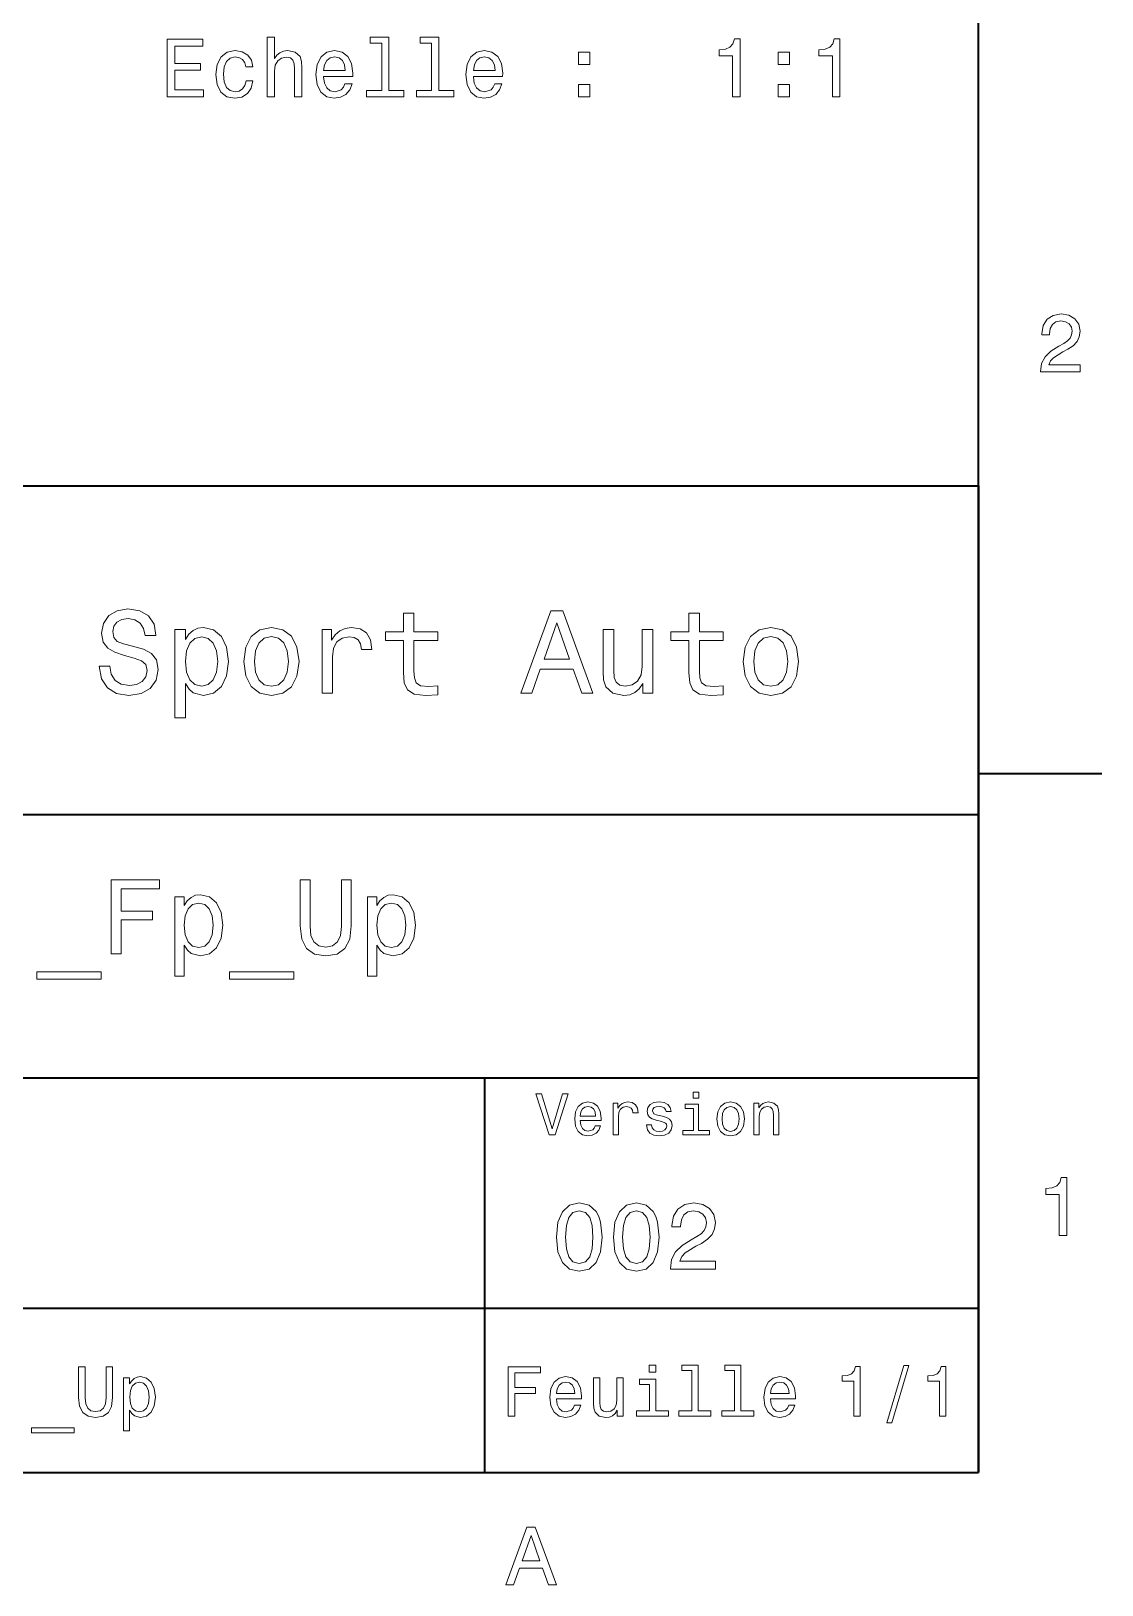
# Model space of a CAD drawing. Extents: x 0 to 297, y 0 to 210.
# Drawn here: x 229.4 to 294.5, y 3.2 to 97.6 of the extents above; entities that cross this region are included whole.
import ezdxf

# ---------------------------------------------------------------- set-up
doc = ezdxf.new("R2010")
doc.units = 0

msp = doc.modelspace()

# ---------------------------------------------------------------- linework, layer by layer
at = {"color": 7, "lineweight": 35}
for p, q in [((287, 10), (287, 200)), ((97, 70), (287, 70)), ((287, 70), (287, 10)), ((162, 50), (287, 50)), ((162, 34), (287, 34)), ((257, 10), (257, 34)), ((162, 20), (287, 20)), ((10, 10), (287, 10)), ((97, 10), (287, 10))]:
    msp.add_line(p, q, dxfattribs=at)
at = {"color": 7, "lineweight": 35, "ltscale": 0.1875}
msp.add_line((287, 52.5), (294.5, 52.5), dxfattribs=at)
at = {"color": 7, "lineweight": 13}
for points in [[(237.679153, 93.652512), (239.898163, 93.652512), (239.898163, 94.076141), (238.143127, 94.076141), (238.143127, 95.261299), (239.706528, 95.261299), (239.706528, 95.679886), (238.143127, 95.679886), (238.143127, 96.728882), (239.857819, 96.728882), (239.857819, 97.152512), (237.679153, 97.152512)], [(242.455078, 95.463028), (242.893845, 95.463028), (242.80307, 95.866486), (242.586212, 96.184212), (242.248306, 96.380898), (241.809555, 96.456543), (241.325409, 96.355682), (240.957245, 96.073257), (240.725266, 95.614326), (240.644562, 94.999054), (240.720215, 94.388824), (240.947159, 93.934929), (241.305237, 93.652512), (241.794418, 93.556694), (242.228134, 93.632339), (242.56604, 93.844154), (242.798019, 94.17701), (242.898895, 94.620811), (242.475266, 94.620811), (242.399612, 94.338394), (242.258392, 94.126572), (242.056671, 93.995453), (241.809555, 93.955109), (241.501923, 94.020668), (241.280014, 94.222397), (241.143845, 94.550209), (241.09845, 95.014183), (241.143845, 95.468071), (241.285049, 95.795883), (241.512009, 95.997612), (241.809555, 96.068214), (242.071793, 96.022827), (242.268494, 95.906837), (242.399612, 95.715195)], [(243.766327, 93.652512), (244.210129, 93.652512), (244.210129, 95.215912), (244.255524, 95.573982), (244.401764, 95.836227), (244.628723, 95.997612), (244.931305, 96.058128), (245.173386, 96.007698), (245.324677, 95.871529), (245.40033, 95.644585), (245.425552, 95.341995), (245.425552, 93.652512), (245.869354, 93.652512), (245.869354, 95.43277), (245.849182, 95.79084), (245.758392, 96.088394), (245.460846, 96.360725), (244.996872, 96.456543), (244.744705, 96.421242), (244.527847, 96.325424), (244.346298, 96.174126), (244.210129, 95.967354), (244.210129, 97.273552), (243.766327, 97.273552)], [(247.190674, 94.878014), (248.965897, 94.878014), (248.970932, 95.084785), (248.890244, 95.664757), (248.668335, 96.09848), (248.315323, 96.360725), (247.846298, 96.456543), (247.38736, 96.355682), (247.034332, 96.073257), (246.807388, 95.614326), (246.7267, 95.00914), (246.802353, 94.388824), (247.029297, 93.934929), (247.377274, 93.652512), (247.831161, 93.556694), (248.224533, 93.622253), (248.547302, 93.793724), (248.784332, 94.066055), (248.920502, 94.429169), (248.48175, 94.429169), (248.390961, 94.22744), (248.259842, 94.076141), (247.886642, 93.955109), (247.599182, 94.010582), (247.382324, 94.187096), (247.241104, 94.474556), (247.190674, 94.862885)], [(250.720932, 96.900352), (250.720932, 94.025711), (249.808105, 94.025711), (249.808105, 93.652512), (252.072525, 93.652512), (252.072525, 94.025711), (251.164734, 94.025711), (251.164734, 97.273552), (250.024963, 97.273552), (250.024963, 96.900352)], [(253.756958, 96.900352), (253.756958, 94.025711), (252.844131, 94.025711), (252.844131, 93.652512), (255.108551, 93.652512), (255.108551, 94.025711), (254.20076, 94.025711), (254.20076, 97.273552), (253.060989, 97.273552), (253.060989, 96.900352)], [(256.298737, 94.878014), (258.073975, 94.878014), (258.07901, 95.084785), (257.998322, 95.664757), (257.776398, 96.09848), (257.423401, 96.360725), (256.954376, 96.456543), (256.495422, 96.355682), (256.142395, 96.073257), (255.915466, 95.614326), (255.834763, 95.00914), (255.910416, 94.388824), (256.13736, 93.934929), (256.485352, 93.652512), (256.93924, 93.556694), (257.332611, 93.622253), (257.655365, 93.793724), (257.892395, 94.066055), (258.028564, 94.429169), (257.589813, 94.429169), (257.499023, 94.22744), (257.36792, 94.076141), (256.99472, 93.955109), (256.707245, 94.010582), (256.490387, 94.187096), (256.349182, 94.474556), (256.298737, 94.862885)], [(272.043701, 93.652512), (272.502625, 93.652512), (272.502625, 97.177727), (272.159698, 97.177727), (272.068909, 96.870094), (271.88736, 96.663315), (271.609985, 96.542282), (271.226685, 96.501938), (271.226685, 96.143867), (272.043701, 96.143867)], [(278.115753, 93.652512), (278.574677, 93.652512), (278.574677, 97.177727), (278.23175, 97.177727), (278.140961, 96.870094), (277.959412, 96.663315), (277.682037, 96.542282), (277.298737, 96.501938), (277.298737, 96.143867), (278.115753, 96.143867)], [(247.190674, 95.251213), (247.246155, 95.599197), (247.382324, 95.8564), (247.589096, 96.012741), (247.86142, 96.068214), (248.128723, 96.012741), (248.335495, 95.8564), (248.461563, 95.599197), (248.506958, 95.251213)], [(256.298737, 95.251213), (256.354218, 95.599197), (256.490387, 95.8564), (256.697174, 96.012741), (256.969482, 96.068214), (257.236786, 96.012741), (257.443542, 95.8564), (257.569641, 95.599197), (257.615021, 95.251213)], [(262.678436, 95.609283), (263.37439, 95.609283), (263.37439, 96.360725), (262.678436, 96.360725)], [(274.82251, 95.609283), (275.518494, 95.609283), (275.518494, 96.360725), (274.82251, 96.360725)], [(262.678436, 93.652512), (263.37439, 93.652512), (263.37439, 94.403954), (262.678436, 94.403954)], [(274.82251, 93.652512), (275.518494, 93.652512), (275.518494, 94.403954), (274.82251, 94.403954)], [(290.76947, 76.916786), (293.175079, 76.916786), (293.175079, 77.350502), (291.273773, 77.350502), (291.3797, 77.587532), (291.561249, 77.784218), (292.121033, 78.142288), (292.418579, 78.293587), (292.751434, 78.510445), (292.988464, 78.762604), (293.124634, 79.060158), (293.175079, 79.398056), (293.089355, 79.821686), (292.852325, 80.154541), (292.489197, 80.366356), (292.020172, 80.442001), (291.536041, 80.35627), (291.167877, 80.119232), (290.930847, 79.740997), (290.850159, 79.241714), (290.850159, 79.171112), (291.309082, 79.171112), (291.309082, 79.211456), (291.354462, 79.554398), (291.490631, 79.806557), (291.707489, 79.967941), (291.994965, 80.023415), (292.287476, 79.972984), (292.504333, 79.846901), (292.645538, 79.650215), (292.695984, 79.403099), (292.660675, 79.171112), (292.56485, 78.974426), (292.403473, 78.802956), (292.181549, 78.651657), (291.884003, 78.490273), (291.389771, 78.177589), (291.041779, 77.844742), (290.835022, 77.441284), (290.76947, 76.931915)], [(234.20462, 59.030979), (233.548996, 59.030979), (233.693085, 58.267288), (234.053314, 57.70533), (234.608078, 57.366714), (235.357361, 57.244236), (236.099426, 57.359509), (236.654175, 57.67651), (237.007202, 58.17363), (237.136902, 58.82925), (237.028824, 59.420029), (236.726227, 59.801872), (236.236313, 60.054031), (235.580704, 60.241352), (235.018738, 60.378242), (234.651306, 60.536743), (234.442368, 60.767288), (234.377533, 61.127522), (234.442368, 61.451729), (234.629684, 61.696686), (234.917877, 61.862389), (235.314133, 61.920029), (235.71759, 61.84798), (236.034592, 61.653458), (236.24353, 61.32925), (236.344391, 60.889767), (237, 60.889767), (237, 60.904179), (236.884735, 61.581409), (236.546112, 62.085732), (236.01297, 62.402737), (235.292511, 62.510807), (234.644104, 62.402737), (234.139771, 62.100143), (233.815567, 61.631844), (233.700287, 61.026657), (233.793961, 60.486309), (234.067734, 60.118874), (234.5, 59.873917), (235.09079, 59.6866), (235.674362, 59.520893), (236.113831, 59.362389), (236.380402, 59.131844), (236.47406, 58.757202), (236.387619, 58.375359), (236.164276, 58.087173), (235.825653, 57.907059), (235.386169, 57.849422), (234.896255, 57.928673), (234.521622, 58.159222), (234.283875, 58.533859)], [(259.175781, 57.381123), (259.838623, 57.381123), (260.364563, 58.850864), (262.360229, 58.850864), (262.886169, 57.381123), (263.563416, 57.381123), (261.733429, 62.388329), (260.998566, 62.388329)], [(252.05043, 60.579971), (252.05043, 58.64193), (252.093658, 58.015129), (252.29538, 57.582851), (252.698853, 57.330688), (253.383286, 57.244236), (254.132568, 57.280258), (254.132568, 57.827808), (253.585022, 57.78458), (253.087891, 57.842216), (252.82132, 58.022331), (252.706055, 58.324928), (252.684448, 58.75), (252.684448, 60.579971), (254.132568, 60.579971), (254.132568, 61.120316), (252.684448, 61.120316), (252.684448, 62.251438), (252.05043, 62.251438), (252.05043, 61.120316), (250.955322, 61.120316), (250.955322, 60.579971)], [(260.595093, 59.463257), (261.365997, 61.667866), (262.136902, 59.463257)], [(269.399109, 60.579971), (269.399109, 58.64193), (269.442352, 58.015129), (269.644073, 57.582851), (270.047546, 57.330688), (270.731995, 57.244236), (271.481262, 57.280258), (271.481262, 57.827808), (270.933716, 57.78458), (270.436584, 57.842216), (270.170013, 58.022331), (270.054749, 58.324928), (270.033142, 58.75), (270.033142, 60.579971), (271.481262, 60.579971), (271.481262, 61.120316), (270.033142, 61.120316), (270.033142, 62.251438), (269.399109, 62.251438), (269.399109, 61.120316), (268.304016, 61.120316), (268.304016, 60.579971)], [(238.786743, 60.652016), (238.786743, 61.25), (238.15274, 61.25), (238.15274, 55.882565), (238.786743, 55.882565), (238.786743, 57.971901), (239.010101, 57.633286), (239.262253, 57.409943), (239.896271, 57.244236), (240.50145, 57.381123), (240.976959, 57.791786), (241.286743, 58.440201), (241.402023, 59.319164), (241.286743, 60.190922), (240.976959, 60.839336), (240.50145, 61.242794), (239.896271, 61.386887), (239.550446, 61.343658), (239.255051, 61.206772), (239.002899, 60.976223)], [(239.788193, 57.8134), (239.363129, 57.907059), (239.053314, 58.195244), (238.858795, 58.663544), (238.793945, 59.319164), (238.858795, 59.967579), (239.053314, 60.435879), (239.363129, 60.716858), (239.788193, 60.817722), (240.177246, 60.716858), (240.48703, 60.428673), (240.681564, 59.960373), (240.753601, 59.319164), (240.681564, 58.67075), (240.48703, 58.195244), (240.177246, 57.907059)], [(242.338623, 59.311958), (242.453888, 58.432995), (242.785309, 57.78458), (243.311249, 57.381123), (244.017303, 57.244236), (244.716141, 57.381123), (245.242081, 57.777374), (245.573486, 58.425793), (245.695969, 59.311958), (245.573486, 60.190922), (245.242081, 60.846542), (244.716141, 61.242794), (244.017303, 61.386887), (243.311249, 61.242794), (242.785309, 60.839336), (242.453888, 60.190922)], [(242.98703, 59.319164), (243.05188, 59.967579), (243.253601, 60.435879), (243.57782, 60.72406), (244.017303, 60.824928), (244.449585, 60.72406), (244.773773, 60.443081), (244.97551, 59.967579), (245.047546, 59.319164), (244.97551, 58.663544), (244.773773, 58.188038), (244.449585, 57.899853), (244.017303, 57.806194), (243.57782, 57.899853), (243.253601, 58.188038), (243.05188, 58.663544)], [(247.100861, 57.381123), (247.734863, 57.381123), (247.734863, 59.592937), (247.799713, 60.12608), (247.994232, 60.507923), (248.311249, 60.738472), (248.736313, 60.817722), (249.053314, 60.767288), (249.291077, 60.623199), (249.435165, 60.378242), (249.485596, 60.046829), (250.126801, 60.046829), (250.040344, 60.630402), (249.802597, 61.048271), (249.406342, 61.30043), (248.865997, 61.386887), (248.498566, 61.32925), (248.181549, 61.185158), (247.900574, 60.940201), (247.677246, 60.608788), (247.677246, 61.25), (247.100861, 61.25)], [(267.194519, 61.25), (266.560516, 61.25), (266.560516, 59.016571), (266.488464, 58.497837), (266.279541, 58.123196), (265.955322, 57.892651), (265.530243, 57.820602), (265.19165, 57.878242), (264.975494, 58.051151), (264.853027, 58.346542), (264.824219, 58.764408), (264.824219, 61.25), (264.190186, 61.25), (264.190186, 58.706772), (264.211792, 58.195244), (264.348694, 57.770172), (264.766571, 57.381123), (265.436584, 57.244236), (265.796814, 57.294666), (266.106628, 57.424351), (266.373199, 57.647694), (266.589325, 57.971901), (266.589325, 57.381123), (267.194519, 57.381123)], [(272.698853, 59.311958), (272.814117, 58.432995), (273.145508, 57.78458), (273.671448, 57.381123), (274.377502, 57.244236), (275.076355, 57.381123), (275.602295, 57.777374), (275.933716, 58.425793), (276.056183, 59.311958), (275.933716, 60.190922), (275.602295, 60.846542), (275.076355, 61.242794), (274.377502, 61.386887), (273.671448, 61.242794), (273.145508, 60.839336), (272.814117, 60.190922)], [(273.34726, 59.319164), (273.412109, 59.967579), (273.613831, 60.435879), (273.938019, 60.72406), (274.377502, 60.824928), (274.809784, 60.72406), (275.134003, 60.443081), (275.335724, 59.967579), (275.407776, 59.319164), (275.335724, 58.663544), (275.134003, 58.188038), (274.809784, 57.899853), (274.377502, 57.806194), (273.938019, 57.899853), (273.613831, 58.188038), (273.412109, 58.663544)], [(234.284576, 41.530258), (234.887604, 41.530258), (234.887604, 43.598701), (236.780975, 43.598701), (236.780975, 44.136887), (234.887604, 44.136887), (234.887604, 45.485588), (237.215408, 45.485588), (237.215408, 46.030258), (234.284576, 46.030258)], [(245.77449, 43.242073), (245.865265, 42.431557), (246.150574, 41.854465), (246.630402, 41.523773), (247.324203, 41.407059), (248.01152, 41.523773), (248.491348, 41.854465), (248.776642, 42.425072), (248.873917, 43.242073), (248.873917, 46.030258), (248.270889, 46.030258), (248.270889, 43.209652), (248.212524, 42.658501), (248.03746, 42.262966), (247.739182, 42.029537), (247.324203, 41.951729), (246.89624, 42.029537), (246.597977, 42.262966), (246.422913, 42.652016), (246.371033, 43.209652), (246.371033, 46.030258), (245.77449, 46.030258)], [(238.713257, 44.474064), (238.713257, 45.012245), (238.142639, 45.012245), (238.142639, 40.181557), (238.713257, 40.181557), (238.713257, 42.061958), (238.914261, 41.757202), (239.141205, 41.556194), (239.711807, 41.407059), (240.25647, 41.530258), (240.684433, 41.899857), (240.963257, 42.483429), (241.067001, 43.274494), (240.963257, 44.059078), (240.684433, 44.642651), (240.25647, 45.005764), (239.711807, 45.135445), (239.400574, 45.096542), (239.13472, 44.973343), (238.907776, 44.76585)], [(239.614548, 41.919308), (239.231979, 42.003601), (238.953156, 42.262966), (238.778091, 42.684437), (238.719727, 43.274494), (238.778091, 43.858067), (238.953156, 44.279537), (239.231979, 44.532421), (239.614548, 44.623199), (239.964691, 44.532421), (240.243515, 44.273052), (240.418579, 43.851585), (240.483429, 43.274494), (240.418579, 42.690922), (240.243515, 42.262966), (239.964691, 42.003601)], [(250.423615, 44.474064), (250.423615, 45.012245), (249.853027, 45.012245), (249.853027, 40.181557), (250.423615, 40.181557), (250.423615, 42.061958), (250.624634, 41.757202), (250.851578, 41.556194), (251.42218, 41.407059), (251.966858, 41.530258), (252.394806, 41.899857), (252.673615, 42.483429), (252.777374, 43.274494), (252.673615, 44.059078), (252.394806, 44.642651), (251.966858, 45.005764), (251.42218, 45.135445), (251.110947, 45.096542), (250.845093, 44.973343), (250.618149, 44.76585)], [(251.324921, 41.919308), (250.942352, 42.003601), (250.663544, 42.262966), (250.488464, 42.684437), (250.430115, 43.274494), (250.488464, 43.858067), (250.663544, 44.279537), (250.942352, 44.532421), (251.324921, 44.623199), (251.675064, 44.532421), (251.953888, 44.273052), (252.128952, 43.851585), (252.193787, 43.274494), (252.128952, 42.690922), (251.953888, 42.262966), (251.675064, 42.003601)], [(229.758636, 40.453888), (229.758636, 40), (233.662094, 40), (233.662094, 40.453888)], [(241.469009, 40.453888), (241.469009, 40), (245.372467, 40), (245.372467, 40.453888)], [(269.992798, 33.117435), (269.657776, 33.117435), (269.657776, 32.757202), (269.992798, 32.757202)], [(261.71109, 33.03458), (261.08429, 30.905619), (260.439484, 33.03458), (260.09726, 33.03458), (260.904175, 30.530979), (261.264404, 30.530979), (262.053314, 33.03458)], [(262.784576, 31.40634), (264.052582, 31.40634), (264.056183, 31.554033), (263.998566, 31.9683), (263.840057, 32.278099), (263.587891, 32.465416), (263.252869, 32.533859), (262.925079, 32.461815), (262.672913, 32.260086), (262.510803, 31.932276), (262.453156, 31.5), (262.507202, 31.056915), (262.669312, 30.732708), (262.917877, 30.530979), (263.242065, 30.462536), (263.523041, 30.509365), (263.753601, 30.631844), (263.922913, 30.826368), (264.020172, 31.085733), (263.706787, 31.085733), (263.641937, 30.941643), (263.548279, 30.833572), (263.281708, 30.747118), (263.076355, 30.786743), (262.921478, 30.912823), (262.820618, 31.118155), (262.784576, 31.395533)], [(262.784576, 31.672911), (262.824219, 31.921469), (262.921478, 32.105186), (263.069153, 32.216858), (263.263702, 32.256485), (263.45462, 32.216858), (263.602295, 32.105186), (263.692352, 31.921469), (263.724792, 31.672911)], [(264.794678, 30.530979), (265.111664, 30.530979), (265.111664, 31.636887), (265.144104, 31.903458), (265.241364, 32.094379), (265.399841, 32.209652), (265.612396, 32.249279), (265.770905, 32.224064), (265.889771, 32.152016), (265.961823, 32.029537), (265.98703, 31.863832), (266.307648, 31.863832), (266.264404, 32.155621), (266.145538, 32.364552), (265.947418, 32.490635), (265.677246, 32.533859), (265.49353, 32.505043), (265.335022, 32.432995), (265.194519, 32.310516), (265.082855, 32.144814), (265.082855, 32.465416), (264.794678, 32.465416)], [(267.791779, 31.658501), (267.485596, 31.730547), (267.258636, 31.8134), (267.182983, 31.982708), (267.20462, 32.101585), (267.280273, 32.188038), (267.40274, 32.242073), (267.579254, 32.263687), (267.748566, 32.242073), (267.881836, 32.177231), (267.968292, 32.079971), (268.004333, 31.950287), (268.314117, 31.950287), (268.314117, 31.957493), (268.260101, 32.191643), (268.112396, 32.375359), (267.881836, 32.490635), (267.579254, 32.533859), (267.273041, 32.490635), (267.049713, 32.371758), (266.90921, 32.195244), (266.865997, 31.971901), (266.898407, 31.755764), (266.999268, 31.604465), (267.164978, 31.496397), (267.406342, 31.420748), (267.759369, 31.334293), (267.975494, 31.244236), (268.033142, 31.17219), (268.054749, 31.064121), (268.022339, 30.930836), (267.935883, 30.829971), (267.79538, 30.765129), (267.608063, 30.743515), (267.409943, 30.765129), (267.265839, 30.840778), (267.168579, 30.963255), (267.128967, 31.132565), (266.822754, 31.132565), (266.873199, 30.844379), (267.020905, 30.635447), (267.255035, 30.509365), (267.579254, 30.462536), (267.917877, 30.509365), (268.166412, 30.635447), (268.317719, 30.837175), (268.371765, 31.100143), (268.332123, 31.327089), (268.220459, 31.481987), (268.036743, 31.582851)], [(269.981995, 30.79755), (269.981995, 32.400574), (269.167877, 32.400574), (269.167877, 32.130402), (269.664978, 32.130402), (269.664978, 30.79755), (269.016571, 30.79755), (269.016571, 30.530979), (270.637604, 30.530979), (270.637604, 30.79755)], [(271.087891, 31.496397), (271.145538, 31.056915), (271.311249, 30.732708), (271.574219, 30.530979), (271.927246, 30.462536), (272.276672, 30.530979), (272.539612, 30.729107), (272.705322, 31.053314), (272.766571, 31.496397), (272.705322, 31.935879), (272.539612, 32.263687), (272.276672, 32.461815), (271.927246, 32.533859), (271.574219, 32.461815), (271.311249, 32.260086), (271.145538, 31.935879)], [(271.412109, 31.5), (271.444519, 31.824207), (271.54538, 32.058357), (271.707489, 32.20245), (271.927246, 32.25288), (272.143372, 32.20245), (272.305481, 32.061958), (272.406342, 31.824207), (272.442352, 31.5), (272.406342, 31.17219), (272.305481, 30.934437), (272.143372, 30.790344), (271.927246, 30.743515), (271.707489, 30.790344), (271.54538, 30.934437), (271.444519, 31.17219)], [(273.350159, 30.530979), (273.667145, 30.530979), (273.667145, 31.647694), (273.699554, 31.903458), (273.804047, 32.090778), (273.966125, 32.206051), (274.182281, 32.249279), (274.355194, 32.213257), (274.463257, 32.115993), (274.517303, 31.95389), (274.535309, 31.737751), (274.535309, 30.530979), (274.852295, 30.530979), (274.852295, 31.802593), (274.837891, 32.058357), (274.773041, 32.270893), (274.560516, 32.465416), (274.229095, 32.533859), (274.04538, 32.508644), (273.890503, 32.440201), (273.757202, 32.324928), (273.65274, 32.170029), (273.65274, 32.465416), (273.350159, 32.465416)], [(291.909241, 24.416786), (292.368164, 24.416786), (292.368164, 27.942001), (292.025208, 27.942001), (291.934448, 27.634365), (291.752899, 27.427593), (291.475525, 27.306557), (291.092224, 27.266211), (291.092224, 26.90814), (291.909241, 26.90814)], [(261.345825, 24.314121), (261.432281, 23.409224), (261.703156, 22.763689), (262.135437, 22.371759), (262.734863, 22.244957), (263.328522, 22.371759), (263.760803, 22.763689), (264.02594, 23.409224), (264.118164, 24.314121), (264.02594, 25.213257), (263.916412, 25.570606), (263.760803, 25.864553), (263.328522, 26.256485), (262.734863, 26.38905), (262.135437, 26.256485), (261.703156, 25.858791), (261.432281, 25.213257)], [(261.899139, 24.314121), (261.945251, 25.011528), (262.089325, 25.51297), (262.348694, 25.806917), (262.734863, 25.910664), (263.115265, 25.806917), (263.374634, 25.51297), (263.518738, 25.011528), (263.56485, 24.314121), (263.518738, 23.610952), (263.374634, 23.10951), (263.115265, 22.815563), (262.734863, 22.717581), (262.348694, 22.815563), (262.089325, 23.10951), (261.945251, 23.610952)], [(264.815552, 24.314121), (264.902008, 23.409224), (265.172913, 22.763689), (265.605194, 22.371759), (266.20462, 22.244957), (266.798279, 22.371759), (267.23056, 22.763689), (267.495667, 23.409224), (267.587891, 24.314121), (267.495667, 25.213257), (267.386169, 25.570606), (267.23056, 25.864553), (266.798279, 26.256485), (266.20462, 26.38905), (265.605194, 26.256485), (265.172913, 25.858791), (264.902008, 25.213257)], [(265.368866, 24.314121), (265.414978, 25.011528), (265.559082, 25.51297), (265.818451, 25.806917), (266.20462, 25.910664), (266.585022, 25.806917), (266.844391, 25.51297), (266.988464, 25.011528), (267.034576, 24.314121), (266.988464, 23.610952), (266.844391, 23.10951), (266.585022, 22.815563), (266.20462, 22.717581), (265.818451, 22.815563), (265.559082, 23.10951), (265.414978, 23.610952)], [(268.268005, 22.360231), (271.017303, 22.360231), (271.017303, 22.855909), (268.844391, 22.855909), (268.965424, 23.126802), (269.172913, 23.351585), (269.812683, 23.760807), (270.15274, 23.933718), (270.533142, 24.181557), (270.804047, 24.469742), (270.959656, 24.809799), (271.017303, 25.195967), (270.919312, 25.680117), (270.648407, 26.06052), (270.233429, 26.302595), (269.697418, 26.38905), (269.144104, 26.291067), (268.723328, 26.020174), (268.452454, 25.587896), (268.360229, 25.017292), (268.360229, 24.9366), (268.884735, 24.9366), (268.884735, 24.98271), (268.936584, 25.374641), (269.092224, 25.662825), (269.340057, 25.847263), (269.668579, 25.910664), (270.002869, 25.853027), (270.250732, 25.708935), (270.412109, 25.48415), (270.469727, 25.201729), (270.429382, 24.9366), (270.319885, 24.711817), (270.135437, 24.51585), (269.881836, 24.342941), (269.541779, 24.158503), (268.976959, 23.801153), (268.579254, 23.42075), (268.342926, 22.959656), (268.268005, 22.377522)], [(232.302597, 14.569885), (232.363113, 14.029539), (232.553314, 13.644813), (232.873199, 13.424352), (233.335739, 13.346542), (233.793945, 13.424352), (234.113831, 13.644813), (234.304047, 14.025216), (234.368881, 14.569885), (234.368881, 16.428675), (233.966858, 16.428675), (233.966858, 14.548271), (233.927963, 14.180836), (233.811249, 13.917148), (233.612396, 13.761528), (233.335739, 13.709655), (233.050446, 13.761528), (232.851593, 13.917148), (232.734879, 14.176514), (232.700287, 14.548271), (232.700287, 16.428675), (232.302597, 16.428675)], [(258.414978, 13.428675), (258.817017, 13.428675), (258.817017, 14.807637), (260.079254, 14.807637), (260.079254, 15.166427), (258.817017, 15.166427), (258.817017, 16.065563), (260.368866, 16.065563), (260.368866, 16.428675), (258.414978, 16.428675)], [(267.389038, 16.532421), (266.98703, 16.532421), (266.98703, 16.100145), (267.389038, 16.100145)], [(269.572052, 16.212536), (269.572052, 13.748559), (268.789612, 13.748559), (268.789612, 13.428675), (270.73056, 13.428675), (270.73056, 13.748559), (269.952454, 13.748559), (269.952454, 16.532421), (268.975494, 16.532421), (268.975494, 16.212536)], [(272.174347, 16.212536), (272.174347, 13.748559), (271.391937, 13.748559), (271.391937, 13.428675), (273.332855, 13.428675), (273.332855, 13.748559), (272.554749, 13.748559), (272.554749, 16.532421), (271.57782, 16.532421), (271.57782, 16.212536)], [(279.416443, 13.428675), (279.809814, 13.428675), (279.809814, 16.450289), (279.515839, 16.450289), (279.438049, 16.1866), (279.28241, 16.009367), (279.044678, 15.905621), (278.716125, 15.871038), (278.716125, 15.564121), (279.416443, 15.564121)], [(281.42218, 13.026657), (281.720459, 13.026657), (282.766571, 16.510807), (282.463989, 16.510807)], [(284.621033, 13.428675), (285.014404, 13.428675), (285.014404, 16.450289), (284.720459, 16.450289), (284.642639, 16.1866), (284.48703, 16.009367), (284.249268, 15.905621), (283.920746, 15.871038), (283.920746, 15.564121), (284.621033, 15.564121)], [(235.402023, 15.391211), (235.402023, 15.75), (235.021622, 15.75), (235.021622, 12.529539), (235.402023, 12.529539), (235.402023, 13.783141), (235.536026, 13.579971), (235.687332, 13.445966), (236.067734, 13.346542), (236.430847, 13.428675), (236.716141, 13.675073), (236.902023, 14.064121), (236.971191, 14.591499), (236.902023, 15.114553), (236.716141, 15.503603), (236.430847, 15.745678), (236.067734, 15.832133), (235.860229, 15.806196), (235.682999, 15.724064), (235.531708, 15.585735)], [(236.002884, 13.688041), (235.747849, 13.744237), (235.561966, 13.917148), (235.445251, 14.198127), (235.406342, 14.591499), (235.445251, 14.980548), (235.561966, 15.261528), (235.747849, 15.430116), (236.002884, 15.490635), (236.236313, 15.430116), (236.422195, 15.257205), (236.53891, 14.976225), (236.582138, 14.591499), (236.53891, 14.20245), (236.422195, 13.917148), (236.236313, 13.744237)], [(261.341492, 14.479107), (262.863098, 14.479107), (262.867432, 14.656341), (262.798279, 15.153459), (262.608063, 15.525217), (262.305481, 15.75), (261.903473, 15.832133), (261.510101, 15.745678), (261.207489, 15.503603), (261.01297, 15.110231), (260.943817, 14.591499), (261.008636, 14.059798), (261.203156, 13.67075), (261.501434, 13.428675), (261.890503, 13.346542), (262.227661, 13.402739), (262.504333, 13.549712), (262.707489, 13.783141), (262.824219, 14.09438), (262.44812, 14.09438), (262.370331, 13.92147), (262.257935, 13.791787), (261.938049, 13.688041), (261.69165, 13.735591), (261.505768, 13.886888), (261.384735, 14.133286), (261.341492, 14.466139)], [(261.341492, 14.798992), (261.389038, 15.097262), (261.505768, 15.317724), (261.682983, 15.45173), (261.916412, 15.49928), (262.145538, 15.45173), (262.322754, 15.317724), (262.430847, 15.097262), (262.469727, 14.798992)], [(265.400574, 15.75), (265.020172, 15.75), (265.020172, 14.409943), (264.976959, 14.098703), (264.851593, 13.873919), (264.657074, 13.735591), (264.402008, 13.692364), (264.198853, 13.726946), (264.069153, 13.830692), (263.995667, 14.007925), (263.978394, 14.258646), (263.978394, 15.75), (263.597992, 15.75), (263.597992, 14.224064), (263.610962, 13.917148), (263.693085, 13.662104), (263.943817, 13.428675), (264.345825, 13.346542), (264.561951, 13.376801), (264.747833, 13.454611), (264.907776, 13.588617), (265.037476, 13.783141), (265.037476, 13.428675), (265.400574, 13.428675)], [(267.376068, 13.748559), (267.376068, 15.672191), (266.399139, 15.672191), (266.399139, 15.347983), (266.995667, 15.347983), (266.995667, 13.748559), (266.21759, 13.748559), (266.21759, 13.428675), (268.162811, 13.428675), (268.162811, 13.748559)], [(274.353027, 14.479107), (275.874634, 14.479107), (275.878967, 14.656341), (275.809814, 15.153459), (275.619598, 15.525217), (275.317017, 15.75), (274.914978, 15.832133), (274.521606, 15.745678), (274.219025, 15.503603), (274.024506, 15.110231), (273.955322, 14.591499), (274.020172, 14.059798), (274.214691, 13.67075), (274.51297, 13.428675), (274.902008, 13.346542), (275.239197, 13.402739), (275.515839, 13.549712), (275.719025, 13.783141), (275.835724, 14.09438), (275.459656, 14.09438), (275.381836, 13.92147), (275.26944, 13.791787), (274.949554, 13.688041), (274.703186, 13.735591), (274.517303, 13.886888), (274.39624, 14.133286), (274.353027, 14.466139)], [(274.353027, 14.798992), (274.400574, 15.097262), (274.517303, 15.317724), (274.694519, 15.45173), (274.927948, 15.49928), (275.157074, 15.45173), (275.33429, 15.317724), (275.442352, 15.097262), (275.481262, 14.798992)], [(229.432281, 12.711096), (229.432281, 12.408502), (232.034592, 12.408502), (232.034592, 12.711096)], [(258.266846, 3.166787), (258.730835, 3.166787), (259.098999, 4.195605), (260.495972, 4.195605), (260.864105, 3.166787), (261.338165, 3.166787), (260.05719, 6.67183), (259.542786, 6.67183)], [(259.260376, 4.624279), (259.799988, 6.167507), (260.33963, 4.624279)]]:
    msp.add_lwpolyline(points, close=True, dxfattribs=at)

doc.saveas('drawing.dxf')
